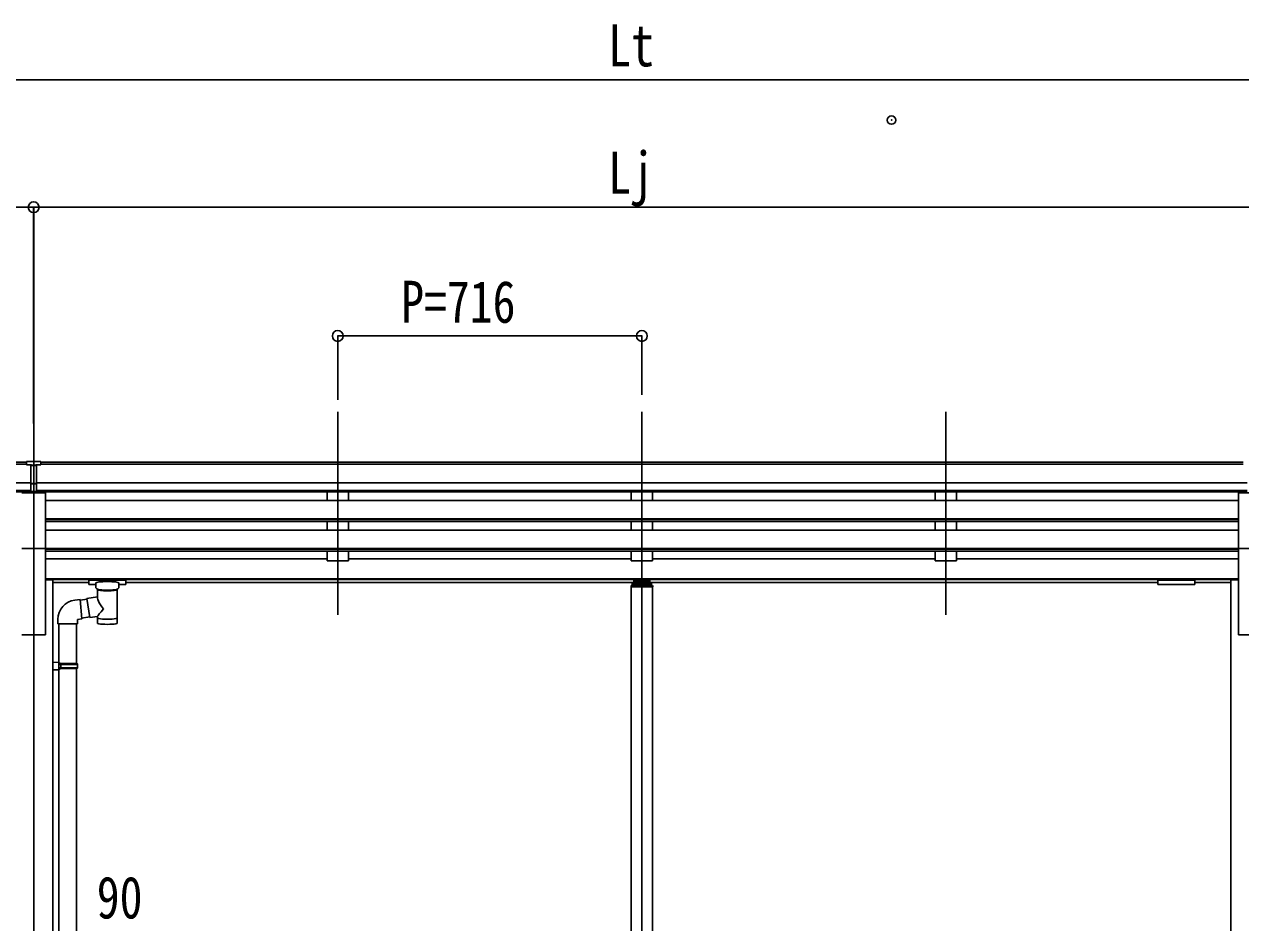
# Model space of a CAD drawing. Units: millimetres, scale not verified. Extents: x -12615 to 12615, y -8910 to 8910.
# Drawn here: x -3898 to -1034, y -3760 to -1645 of the extents above; entities that cross this region are included whole.
import ezdxf
from ezdxf.enums import TextEntityAlignment as Align

# ---------------------------------------------------------------- set-up
doc = ezdxf.new("R2010")
doc.units = ezdxf.units.MM
doc.header["$LTSCALE"] = 40
doc.header["$PDMODE"] = 32
doc.header["$PDSIZE"] = 20
for name, color, linetype in [('0-3_YKK_12', 2, 'Continuous'), ('0-4_YKK_13', 4, 'Continuous'), ('0-5_YKK_A1', 4, 'Continuous'), ('0-6_YKK_D', 6, 'Continuous')]:
    doc.layers.add(name, color=color, linetype=linetype)
doc.styles.add('ＭＳ ゴシック', font='')
doc.styles.get('ＭＳ ゴシック').set_extended_font_data('MS Gothic')

msp = doc.modelspace()

# ---------------------------------------------------------------- linework, layer by layer
at = {"layer": '0-3_YKK_12'}
for p, q in [((-3876.49, -2557.21), (-3876.49, -5731.61)), ((-3160.49, -2557.21), (-3160.49, -3034.73)), ((-3160.49, -2557.21), (-3160.49, -3034.73)), ((-2444.49, -2557.21), (-2444.49, -3034.73)), ((-1728.49, -2557.21), (-1728.49, -3034.73)), ((-2444.49, -2961.62), (-2444.49, -5388.48))]:
    msp.add_line(p, q, dxfattribs=at)
at = {"layer": '0-4_YKK_13'}
for p, q in [((-3892.99, -2681.63), (-3892.99, -2673.79)), ((-3892.99, -2681.63), (-3882.99, -2681.63)), ((-3876.49, -2682.45), (-3882.99, -2682.05)), ((-3882.99, -2683.63), (-3869.99, -2683.63)), ((-3869.99, -2682.11), (-3876.49, -2682.43)), ((-3869.99, -2745.26), (-3869.99, -2679.98)), ((-3903.99, -2747.25), (-3848.99, -2747.25)), ((-3882.99, -2725.15), (-3876.49, -2725.31)), ((-3882.99, -2744.19), (-3876.49, -2744.59)), ((-3876.49, -2725.31), (-3869.99, -2725.15)), ((-3876.49, -2744.59), (-3869.99, -2744.19)), ((-3848.99, -2879.04), (-3848.99, -2747.25)), ((-1039.99, -2879.04), (-1039.99, -2747.25)), ((-1039.99, -2747.25), (-984.99, -2747.25)), ((-3903.99, -2879.04), (-3848.99, -2879.04)), ((-1039.99, -2879.04), (-984.99, -2879.04)), ((-3746.49, -2951.9), (-3746.49, -2962.66)), ((-3661.49, -2951.24), (-3744.49, -2951.24)), ((-3661.49, -2953.41), (-3744.49, -2953.41)), ((-3729.99, -2963.32), (-3744.49, -2963.32)), ((-3729.99, -2970.13), (-3729.99, -2959.86)), ((-3725.89, -2992.2), (-3725.89, -2974.62)), ((-3680.09, -2974.63), (-3680.08, -3054.92)), ((-3675.99, -2970.13), (-3675.99, -2959.86)), ((-3661.49, -2963.32), (-3675.99, -2963.32)), ((-3659.49, -2951.9), (-3659.49, -2962.66)), ((-3659.49, -2952.09), (-3659.49, -2953.63)), ((-2469.99, -2967.11), (-2469.99, -2968.61)), ((-2418.99, -2968.61), (-2469.99, -2968.61)), ((-2420.49, -2965.61), (-2468.49, -2965.61)), ((-2466.99, -2961.15), (-2466.99, -2965.61)), ((-2464.49, -2958.58), (-2462.99, -2958.58)), ((-2464.49, -2961.09), (-2464.49, -2965.61)), ((-2464.49, -2961.09), (-2462.99, -2961.09)), ((-2464.49, -2962.99), (-2424.49, -2962.99)), ((-2425.99, -2952.66), (-2462.99, -2952.66)), ((-2462.99, -2952.66), (-2462.99, -2961.09)), ((-2462.99, -2955.15), (-2425.99, -2955.15)), ((-2460.39, -2957.59), (-2460.39, -2958.07)), ((-2456.94, -2959.47), (-2456.94, -2959.81)), ((-2454.98, -2959.15), (-2454.98, -2959.48)), ((-2454.49, -2958.23), (-2454.49, -2960.92)), ((-2454, -2959.15), (-2454, -2959.48)), ((-2452.04, -2959.81), (-2452.04, -2959.47)), ((-2448.59, -2957.59), (-2448.59, -2958.07)), ((-2440.39, -2957.59), (-2440.39, -2958.07)), ((-2436.94, -2959.47), (-2436.94, -2959.81)), ((-2434.98, -2959.15), (-2434.98, -2959.48)), ((-2434.49, -2958.23), (-2434.49, -2960.92)), ((-2434, -2959.15), (-2434, -2959.48)), ((-2432.04, -2959.81), (-2432.04, -2959.47)), ((-2428.59, -2957.59), (-2428.59, -2958.07)), ((-2425.99, -2952.66), (-2425.99, -2961.09)), ((-2425.99, -2958.58), (-2424.49, -2958.58)), ((-2425.99, -2961.09), (-2424.49, -2961.09)), ((-2424.49, -2961.09), (-2424.49, -2965.61)), ((-2421.99, -2965.61), (-2421.99, -2961.15)), ((-2418.99, -2967.11), (-2418.99, -2968.61)), ((-1229.49, -2951.9), (-1229.49, -2962.66)), ((-1229.49, -2952.09), (-1229.49, -2953.63)), ((-1227.49, -2951.24), (-1144.49, -2951.24)), ((-1227.49, -2953.41), (-1144.49, -2953.41)), ((-1227.49, -2963.32), (-1144.49, -2963.32)), ((-1142.49, -2951.9), (-1142.49, -2962.66)), ((-3779.85, -3000.14), (-3767.34, -2998.58)), ((-3750.82, -2997.99), (-3767.17, -3000.53)), ((-3751.12, -2996.11), (-3725.89, -2992.2)), ((-3751.12, -2996.11), (-3744.09, -3041.37)), ((-3819.26, -3056.15), (-3819.26, -3045.23)), ((-3773.26, -3056.15), (-3819.26, -3056.15)), ((-3817.29, -3056.15), (-3817.29, -3146.98)), ((-3775.29, -3056.15), (-3775.29, -3149.54)), ((-3744.39, -3039.49), (-3763.5, -3042.46)), ((-3725.89, -3038.55), (-3744.09, -3041.37)), ((-3725.91, -3054.92), (-3725.89, -3038.3)), ((-3815.29, -3147.04), (-3831.29, -3146.57)), ((-3831.29, -3146.57), (-3831.29, -3164.51)), ((-3815.29, -3149.04), (-3817.29, -3149.04)), ((-3774.29, -3149.54), (-3817.29, -3149.54)), ((-3815.29, -3149.04), (-3815.29, -3147.04)), ((-3812.82, -3151.54), (-3812.39, -3149.54)), ((-3773.29, -3151.54), (-3774.29, -3149.54)), ((-3815.29, -3164.04), (-3831.29, -3164.51)), ((-3773.29, -3151.54), (-3817.29, -3151.54)), ((-3773.29, -3159.54), (-3817.29, -3159.54)), ((-3774.29, -3161.54), (-3817.29, -3161.54)), ((-3817.29, -4006.24), (-3817.29, -3164.1)), ((-3815.29, -3164.04), (-3815.29, -3162.04)), ((-3775.29, -4008.79), (-3775.29, -3161.54)), ((-3773.29, -3159.54), (-3774.29, -3161.54)), ((-3773.29, -3151.54), (-3773.29, -3159.54))]:
    msp.add_line(p, q, dxfattribs=at)
for points in [[(-3892.99, -2673.79), (-3874.99, -2673.63), (-3859.99, -2673.76)], [(-3869.99, -2745.26), (-3876.49, -2745.66), (-3882.99, -2745.26), (-3882.99, -2679.92)], [(-3869.99, -2681.59), (-3859.99, -2681.5), (-3859.99, -2673.76)], [(-3869.99, -2726.25), (-3873.25, -2726.33), (-3876.49, -2726.41), (-3879.74, -2726.33), (-3882.99, -2726.25)], [(-3744.49, -2951.24), (-3744.85, -2951.24), (-3745.38, -2951.27), (-3745.83, -2951.32), (-3746.13, -2951.39), (-3746.3, -2951.49), (-3746.42, -2951.63), (-3746.49, -2951.81), (-3746.49, -2951.9)], [(-3744.49, -2963.32), (-3744.85, -2963.32), (-3745.38, -2963.29), (-3745.83, -2963.24), (-3746.13, -2963.17), (-3746.3, -2963.07), (-3746.42, -2962.93), (-3746.49, -2962.75), (-3746.49, -2962.66)], [(-3725.89, -2974.62), (-3726.13, -2974.53), (-3727.48, -2973.79), (-3728.6, -2972.94), (-3729.35, -2972.08), (-3729.81, -2971.18), (-3729.98, -2970.29)], [(-3676.03, -2970.07), (-3676.01, -2970.43), (-3676.26, -2971.39), (-3676.78, -2972.27), (-3677.58, -2973.11), (-3678.69, -2973.91), (-3680.09, -2974.63)], [(-3659.49, -2951.9), (-3659.53, -2951.71), (-3659.62, -2951.57), (-3659.71, -2951.47), (-3659.81, -2951.41), (-3659.94, -2951.37), (-3660.23, -2951.31), (-3660.72, -2951.26), (-3661.26, -2951.24), (-3661.49, -2951.24)], [(-3659.49, -2962.66), (-3659.53, -2962.86), (-3659.62, -2962.99), (-3659.71, -2963.09), (-3659.81, -2963.15), (-3659.94, -2963.19), (-3660.23, -2963.25), (-3660.72, -2963.3), (-3661.26, -2963.32), (-3661.49, -2963.32)], [(-2455.96, -2959.7), (-2455.77, -2959.73), (-2455.7, -2959.73), (-2455.59, -2959.73), (-2455.42, -2959.72), (-2455.27, -2959.7), (-2455.15, -2959.66), (-2455.06, -2959.6), (-2455, -2959.55)], [(-2453.99, -2959.55), (-2453.93, -2959.6), (-2453.84, -2959.66), (-2453.72, -2959.7), (-2453.57, -2959.72), (-2453.4, -2959.73), (-2453.29, -2959.73), (-2453.22, -2959.73), (-2453.02, -2959.7)], [(-2435.96, -2959.7), (-2435.77, -2959.73), (-2435.7, -2959.73), (-2435.59, -2959.73), (-2435.42, -2959.72), (-2435.27, -2959.7), (-2435.15, -2959.66), (-2435.06, -2959.6), (-2435, -2959.55)], [(-2433.99, -2959.55), (-2433.93, -2959.6), (-2433.84, -2959.66), (-2433.72, -2959.7), (-2433.57, -2959.72), (-2433.4, -2959.73), (-2433.29, -2959.73), (-2433.22, -2959.73), (-2433.02, -2959.7)], [(-1229.49, -2951.9), (-1229.46, -2951.71), (-1229.37, -2951.57), (-1229.28, -2951.47), (-1229.17, -2951.41), (-1229.05, -2951.37), (-1228.76, -2951.31), (-1228.27, -2951.26), (-1227.73, -2951.24), (-1227.49, -2951.24)], [(-1229.49, -2962.66), (-1229.46, -2962.86), (-1229.37, -2962.99), (-1229.28, -2963.09), (-1229.17, -2963.15), (-1229.05, -2963.19), (-1228.76, -2963.25), (-1228.27, -2963.3), (-1227.73, -2963.32), (-1227.49, -2963.32)], [(-1144.49, -2951.24), (-1144.14, -2951.24), (-1143.61, -2951.27), (-1143.16, -2951.32), (-1142.86, -2951.39), (-1142.69, -2951.49), (-1142.57, -2951.63), (-1142.5, -2951.81), (-1142.49, -2951.9)], [(-1144.49, -2963.32), (-1144.14, -2963.32), (-1143.61, -2963.29), (-1143.16, -2963.24), (-1142.86, -2963.17), (-1142.69, -2963.07), (-1142.57, -2962.93), (-1142.5, -2962.75), (-1142.49, -2962.66)], [(-3767.34, -2998.58), (-3763.33, -3044.41), (-3773.26, -3046.15), (-3773.26, -3056.15)], [(-3815.29, -3162.04), (-3817.29, -3162.04), (-3817.29, -3149.04)], [(-3812.82, -3151.54), (-3812.82, -3159.54), (-3812.39, -3161.54)]]:
    msp.add_lwpolyline(points, dxfattribs=at)
for centre, radius, start, end in [((-2468.49, -2967.11), 1.5, 90, 180), ((-2420.49, -2967.11), 1.5, 0, 90), ((-3773.35, -3045.59), 45.91, 98.14944, 179.55845)]:
    msp.add_arc(centre, radius, start, end, dxfattribs=at)
for centre, major_axis, ratio, start_param, end_param in [((-3851.92, -2683.94), (24.57, -1.51), 0.121868, 3.1422238, 3.1491027), ((-3744.49, -2953.63), (-2, 0), 0.109601, 4.712389, 6.2831853), ((-3702.99, -2959.86), (-27, 0), 0.122176, 3.1415927, 6.2831853), ((-3713.99, -2970.13), (-16, 0), 0.361356, 0, 0.0194874), ((-3702.98, -2975.09), (-22.92, 0.42), 0.07247, 0.0008089, 1.5716053), ((-3702.98, -2976.71), (-22.92, 0.42), 0.07247, 0.0008089, 1.5716053), ((-3703.01, -2975.09), (22.91, 0.42), 0.072511, 4.711586, 6.2823824), ((-3703.01, -2976.71), (22.91, 0.42), 0.072511, 4.711586, 6.2823824), ((-3661.49, -2953.63), (-2, 0), 0.109601, 3.1415927, 4.712389), ((-2464.49, -2961.15), (0, 2.57), 0.97237, 6.2831853, 7.8539816), ((-2454.49, -2957.59), (5.9, 0), 0.342073, 0, 3.1415927), ((-2454.49, -2952.3), (8.02, 0), 0.939674, 4.4018361, 4.5279947), ((-2454.49, -2952.63), (8.02, 0), 0.939674, 4.4018361, 4.5279947), ((-2454.49, -2951.63), (8.02, 0), 0.939674, 4.6512338, 4.7735441), ((-2454.49, -2952.3), (-8.02, 0), 0.939674, 1.7551906, 1.8813492), ((-2454.49, -2952.63), (-8.02, 0), 0.939674, 1.7551906, 1.8813492), ((-2434.49, -2957.59), (5.9, 0), 0.342073, 0, 3.1415927), ((-2434.49, -2952.3), (8.02, 0), 0.939674, 4.4018361, 4.5279947), ((-2434.49, -2952.63), (8.02, 0), 0.939674, 4.4018361, 4.5279947), ((-2434.49, -2951.63), (8.02, 0), 0.939674, 4.6512338, 4.7735441), ((-2434.49, -2952.3), (-8.02, 0), 0.939674, 1.7551906, 1.8813492), ((-2434.49, -2952.63), (-8.02, 0), 0.939674, 1.7551906, 1.8813492), ((-2424.49, -2961.15), (0, 2.57), 0.97237, 4.712389, 6.2831853), ((-1227.49, -2953.63), (2, 0), 0.109601, 1.5707963, 3.1415927), ((-1144.49, -2953.63), (2, 0), 0.109601, 0, 1.5707963), ((-3702.99, -3018.75), (22.81, -26.62), 0.234429, 3.1563334, 4.5976381), ((-3705.55, -3016.1), (-20.32, -22.25), 0.045535, 4.9756507, 6.2441899), ((-3702.99, -3054.92), (-22.92, 0), 0.101955, 6.2829723, 9.4248207), ((-3702.99, -3042.48), (-22.91, 0), 0.122865, 6.2831853, 9.424778)]:
    msp.add_ellipse(centre, major_axis=major_axis, ratio=ratio, start_param=start_param, end_param=end_param, dxfattribs=at)
for centre in [(-2454.49, -2958.07), (-2434.49, -2958.07)]:
    msp.add_ellipse(centre, major_axis=(5.9, 0), ratio=0.342073, dxfattribs=at)
at = {"layer": '0-5_YKK_A1'}
for p, q in [((-3892.99, -2675.2), (-6733.99, -2675.2)), ((-3892.99, -2680.42), (-6733.99, -2680.42)), ((-3869.99, -2680.42), (-3869.99, -2680.42)), ((-1028.99, -2675.2), (-3859.99, -2675.2)), ((-1028.99, -2680.42), (-3859.99, -2680.42)), ((-3882.99, -2723.95), (-6733.99, -2723.95)), ((-3882.99, -2741.8), (-6733.99, -2741.8)), ((-3882.99, -2745.05), (-6733.99, -2745.05)), ((-1018.99, -2723.95), (-3869.99, -2723.95)), ((-1018.99, -2741.8), (-3869.99, -2741.8)), ((-1018.99, -2745.05), (-3869.99, -2745.05)), ((-3185.49, -2745.15), (-3185.49, -2765.63)), ((-3185.49, -2745.15), (-3185.49, -2765.63)), ((-3135.49, -2745.15), (-3135.49, -2765.63)), ((-3135.49, -2745.15), (-3135.49, -2765.63)), ((-2469.49, -2745.15), (-2469.49, -2765.63)), ((-2419.49, -2745.15), (-2419.49, -2765.63)), ((-1753.49, -2745.15), (-1753.49, -2765.63)), ((-1703.49, -2745.15), (-1703.49, -2765.63)), ((-1039.99, -2765.63), (-3848.99, -2765.63)), ((-3135.49, -2765.63), (-3185.49, -2765.63)), ((-3135.49, -2765.63), (-3185.49, -2765.63)), ((-2419.49, -2765.63), (-2469.49, -2765.63)), ((-1703.49, -2765.63), (-1753.49, -2765.63)), ((-1039.99, -2808.99), (-3848.99, -2808.99)), ((-1039.99, -2810.49), (-3848.99, -2810.49)), ((-1039.99, -2814.8), (-3848.99, -2814.8)), ((-3185.49, -2814.8), (-3185.49, -2835.73)), ((-3185.49, -2814.8), (-3185.49, -2835.73)), ((-3135.49, -2835.73), (-3135.49, -2814.8)), ((-3135.49, -2835.73), (-3135.49, -2814.8)), ((-2469.49, -2814.8), (-2469.49, -2835.73)), ((-2419.49, -2835.73), (-2419.49, -2814.8)), ((-1753.49, -2814.8), (-1753.49, -2835.73)), ((-1703.49, -2835.73), (-1703.49, -2814.8)), ((-1039.99, -2835.73), (-3848.99, -2835.73)), ((-3135.49, -2835.73), (-3185.49, -2835.73)), ((-3135.49, -2835.73), (-3185.49, -2835.73)), ((-2419.49, -2835.73), (-2469.49, -2835.73)), ((-1703.49, -2835.73), (-1753.49, -2835.73)), ((-3848.99, -2879.04), (-3848.99, -3081.61)), ((-1039.99, -2879.09), (-3848.99, -2879.09)), ((-1039.99, -2880.59), (-3848.99, -2880.59)), ((-1039.99, -2884.91), (-3848.99, -2884.91)), ((-3185.49, -2884.91), (-3185.49, -2907.95)), ((-3185.49, -2884.91), (-3185.49, -2907.95)), ((-3135.49, -2884.91), (-3135.49, -2907.95)), ((-3135.49, -2884.91), (-3135.49, -2907.95)), ((-2469.49, -2884.91), (-2469.49, -2907.95)), ((-2419.49, -2884.91), (-2419.49, -2907.95)), ((-1753.49, -2884.91), (-1753.49, -2907.95)), ((-1703.49, -2884.91), (-1703.49, -2907.95)), ((-1039.99, -2879.04), (-1039.99, -3081.61)), ((-3185.49, -2903.01), (-3848.99, -2903.01)), ((-3135.49, -2907.95), (-3185.49, -2907.95)), ((-3135.49, -2907.95), (-3185.49, -2907.95)), ((-2469.49, -2903.01), (-3135.49, -2903.01)), ((-2419.49, -2907.95), (-2469.49, -2907.95)), ((-1753.49, -2903.01), (-2419.49, -2903.01)), ((-1703.49, -2907.95), (-1753.49, -2907.95)), ((-1039.99, -2903.01), (-1703.49, -2903.01)), ((-1039.99, -2950.02), (-3848.99, -2950.02)), ((-1039.99, -2951.42), (-3848.99, -2951.42)), ((-3831.29, -2952.61), (-3848.99, -2952.61)), ((-3831.29, -2952.61), (-3831.29, -5581.61)), ((-3746.49, -2959.11), (-3831.29, -2959.11)), ((-1229.49, -2959.11), (-3659.49, -2959.11)), ((-2469.49, -2968.61), (-2469.49, -5331.62)), ((-2419.49, -2968.61), (-2419.49, -5331.62)), ((-1057.69, -2959.11), (-1142.49, -2959.11)), ((-1057.69, -2952.61), (-1057.69, -5581.61)), ((-1057.69, -2952.61), (-1039.99, -2952.61)), ((-3903.99, -3081.61), (-3848.99, -3081.61)), ((-1039.99, -3081.61), (-984.99, -3081.61))]:
    msp.add_line(p, q, dxfattribs=at)
msp.add_point((-1856.53, -1869.99), dxfattribs=at)
at = {"layer": '0-6_YKK_D'}
for p, q in [((-6580.49, -1775.2), (1691.51, -1775.2)), ((-6740.49, -2075.2), (-3876.49, -2075.2)), ((-3876.5, -2584.77), (-3876.5, -2074.2)), ((-1012.5, -2075.2), (-3876.5, -2075.2)), ((-3876.49, -2584.77), (-3876.49, -2074.2)), ((-3160.49, -2528.32), (-3160.49, -2377.22)), ((-3160.49, -2378.22), (-2444.49, -2378.22)), ((-2444.49, -2517.19), (-2444.49, -2377.22))]:
    msp.add_line(p, q, dxfattribs=at)
for centre in [(-3876.5, -2075.2), (-3876.49, -2075.2), (-3160.49, -2378.22), (-2444.49, -2378.22)]:
    msp.add_circle(centre, 12.75, dxfattribs=at)

# ---------------------------------------------------------------- texts
at = {"layer": '0-6_YKK_D', "style": 'ＭＳ ゴシック', "width": 0.8}
for s, p in [('Lt', (-2523.69, -1773.2)), ('Lj', (-2523.7, -2073.2)), ('P=716', (-3011.29, -2376.92)), ('90', (-3727.99, -3779.45))]:
    msp.add_text(s, height=98.97, dxfattribs=at).set_placement(p, align=Align.BOTTOM_LEFT)

doc.saveas('drawing.dxf')
